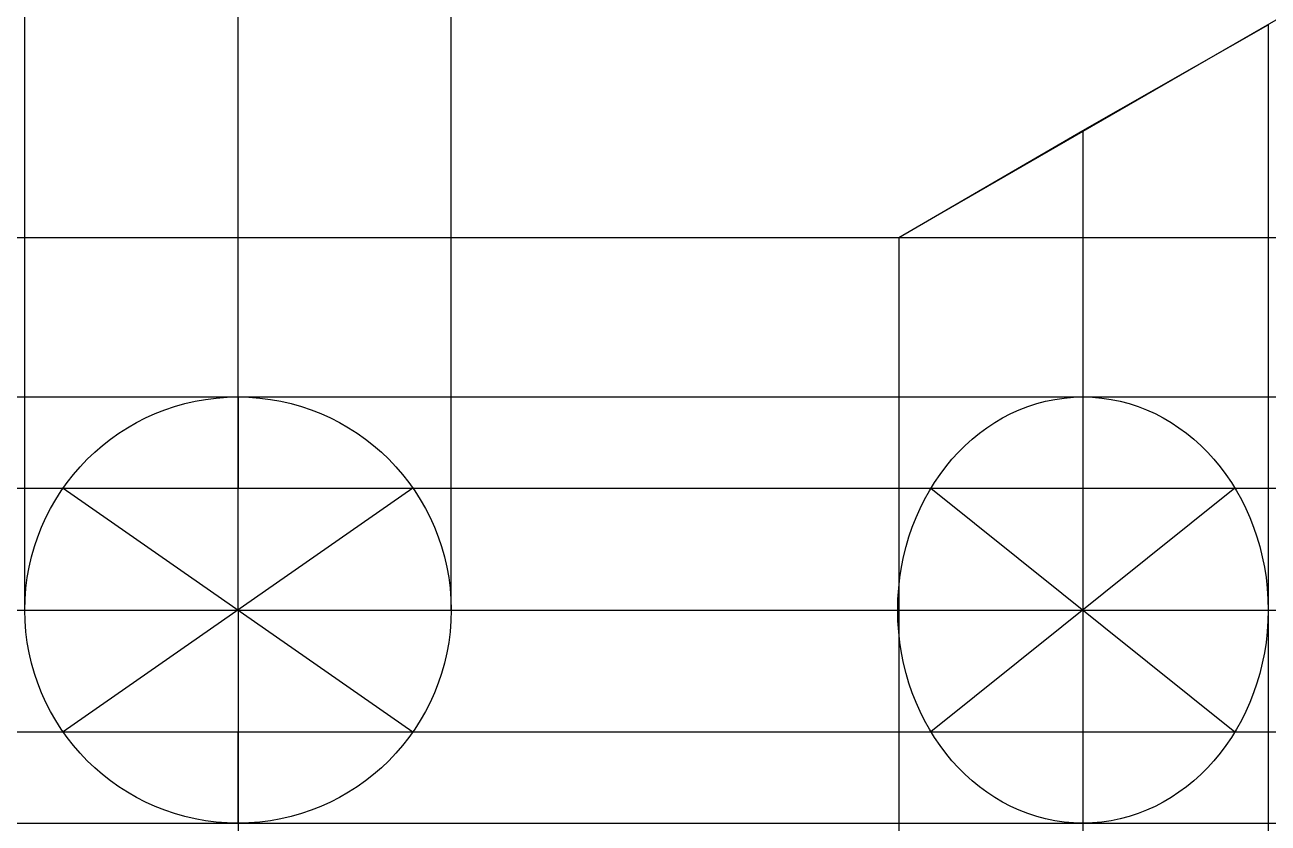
# Model space of a CAD drawing. Header units: millimetres. Extents: x 2516 to 2720, y 1754 to 1885.
import ezdxf

# ---------------------------------------------------------------- set-up
doc = ezdxf.new("R2010")
doc.units = ezdxf.units.MM

msp = doc.modelspace()

# ---------------------------------------------------------------- linework, layer by layer
at = {"lineweight": 30}
for p, q in [((2689.83, 1867.86), (2720.24, 1885.18)), ((2659.58, 1850.25), (2689.83, 1867.86))]:
    msp.add_line(p, q, dxfattribs=at)
for p, q in [((2551.09, 1824.08), (2551.1, 1809.08)), ((2522.37, 1809.08), (2579.81, 1769.08)), ((2579.81, 1809.08), (2522.37, 1769.08)), ((2664.87, 1809.08), (2714.78, 1769.08)), ((2714.78, 1809.08), (2664.87, 1769.08)), ((2551.09, 1754.08), (2551.09, 1769.08))]:
    msp.add_line(p, q)
for p in [(2549.63, 1850.25), (2551.09, 1824.08), (2551.1, 1809.08), (2551.09, 1789.08), (2551.09, 1769.08), (2551.09, 1754.08)]:
    msp.add_xline(p, (1, 0))
for p, direction in [((2516.09, 1789.08), (0, 1)), ((2551.09, 1789.08), (0, 1)), ((2586.09, 1789.08), (0, 1)), ((2659.58, 1850.25), (0.866025, 0.5)), ((2720.24, 1885.18), (0, -1)), ((2689.83, 1867.86), (0, -1)), ((2659.58, 1850.25), (0, -1)), ((2551.09, 1789.08), (0, -1))]:
    msp.add_ray(p, direction)
msp.add_circle((2551.09, 1789.08), 35, dxfattribs=at)
msp.add_ellipse((2689.83, 1789.08), major_axis=(0, 35), ratio=0.868887, dxfattribs=at)

doc.saveas('drawing.dxf')
